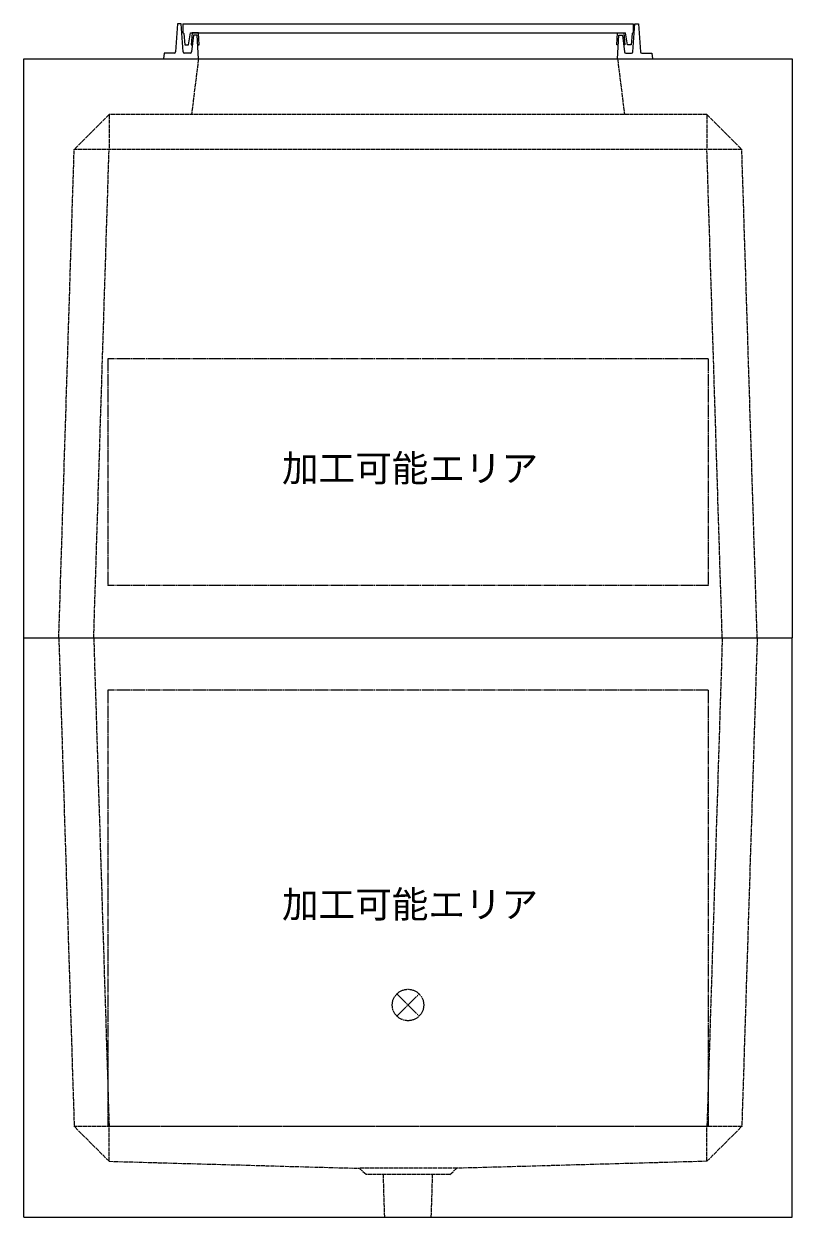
# Model space of a CAD drawing. Units: millimetres, scale not verified. Extents: x -4455 to 4455, y -3150 to 3150.
# Drawn here: x -595 to 505, y -1860 to -150 of the extents above; entities that cross this region are included whole.
import ezdxf
from ezdxf.enums import TextEntityAlignment as Align

# ---------------------------------------------------------------- set-up
doc = ezdxf.new("R2010")
doc.units = ezdxf.units.MM
doc.header["$LTSCALE"] = 20
doc.linetypes.add('LONG_DASHED1', pattern=[7, 6, -1])
doc.linetypes.add('LONG_DOUBLE_CHAIN', pattern=[21.8, 18, -1, 0.6, -0.6, 0.6, -1])
for name, color, linetype, lineweight in [('0-7_D-STR', 7, 'LONG_DASHED1', 9), ('0-A_D-STR-STR5', 1, 'LONG_DOUBLE_CHAIN', 9), ('0-B_D-STR-STR4', 134, 'Continuous', 9)]:
    doc.layers.add(name, color=color, linetype=linetype, lineweight=lineweight)
doc.styles.add('ＭＳ ゴシック', font='')
doc.styles.get('ＭＳ ゴシック').set_extended_font_data('MS Gothic')

# ---------------------------------------------------------------- blocks, each defined once
blk = doc.blocks.new('A$C510166D0')
at = {"layer": '0-7_D-STR', "linetype": 'Continuous'}
for p, q in [((-11000, 16600), (11000, 16600)), ((-11000, 0), (-11000, 16600)), ((11000, 16600), (11000, 0)), ((-11000, 0), (11000, 0))]:
    blk.add_line(p, q, dxfattribs=at)
at = {"layer": '0-7_D-STR'}
for p, q in [((-6000, 16600), (-6200, 15000)), ((6000, 16600), (6200, 15000)), ((-8560, 15000), (-9560, 14000)), ((8560, 15000), (-8560, 15000)), ((-8560, 15000), (-8560, 14000)), ((8560, 15000), (9560, 14000)), ((8560, 15000), (8560, 14000)), ((-10000, 0), (-9560, 14000)), ((9560, 14000), (-9560, 14000)), ((-9000, 0), (-8560, 14000)), ((9000, 0), (8560, 14000)), ((10000, 0), (9560, 14000))]:
    blk.add_line(p, q, dxfattribs=at)
at = {"layer": '0-A_D-STR-STR5'}
for p, q in [((-8600, 8000), (-8600, 1500)), ((8600, 8000), (-8600, 8000)), ((8600, 8000), (8600, 1500)), ((8600, 1500), (-8600, 1500))]:
    blk.add_line(p, q, dxfattribs=at)
blk = doc.blocks.new('A$C284D0AE2')
at = {"layer": '0-B_D-STR-STR4'}
for p, q in [((-6600, 1000), (-6655.6, 197.2)), ((-6500, 1000), (-6600, 1000)), ((-6442.7, 197.2), (-6500, 1000)), ((-6450, 1000), (-6450, 740)), ((-6450, 740), (-6438.3, 740)), ((-6418.4, 721.8), (-6390, 400)), ((-6290, 400), (-6230, 740)), ((-6230, 740), (6230, 740)), ((-6180, 740), (-6212.4, 401.3)), ((-6000, 740), (-6180, 740)), ((-5983.5, 401.3), (-6000, 740)), ((6000, 740), (6180, 740)), ((6180, 740), (6212.4, 401.3)), ((-6390, 400), (-6290, 400)), ((-6212.4, 401.3), (-6172.2, 401.3)), ((-6140, 680), (-6195.9, 195.4)), ((-6040, 680), (-6140, 680)), ((-6000, 0), (-6040, 680)), ((-6023.6, 401.3), (-5983.5, 401.3)), ((6212.4, 401.3), (6172.2, 401.3)), ((-6980, 160), (-7000, 0)), ((-7000, 0), (7000, 0)), ((-6695.5, 160), (-6980, 160)), ((-6235.7, 160), (-6402.8, 160)), ((6235.7, 160), (6402.8, 160)), ((6695.5, 160), (6980, 160)), ((6980, 160), (7000, 0))]:
    blk.add_line(p, q, dxfattribs=at)
for points in [[(-6450, 1000), (6450, 1000), (6450, 740), (6438.3, 740)], [(6023.6, 401.3), (5983.5, 401.3), (6000, 740)], [(6418.4, 721.8), (6390, 400), (6290, 400), (6230, 740)], [(6442.7, 197.2), (6500, 1000), (6600, 1000), (6655.6, 197.2)], [(6000, 0), (6040, 680), (6140, 680), (6195.9, 195.4)]]:
    blk.add_lwpolyline(points, dxfattribs=at)
for centre, radius, start, end in [((-6438.3, 720), 20, 5.04245, 90), ((6438.3, 720), 20, 90, 174.95755), ((-6695.5, 200), 40, 270, 356.0372), ((-6402.8, 200), 40, 184.08562, 270), ((-6235.7, 200), 40, 270, 353.41806), ((6235.7, 200), 40, 186.58194, 270), ((6402.8, 200), 40, 270, 355.91438), ((6695.5, 200), 40, 183.9628, 270)]:
    blk.add_arc(centre, radius, start, end, dxfattribs=at)
blk = doc.blocks.new('A$C7CE826D1')
at = {"layer": '0-7_D-STR', "linetype": 'Continuous'}
for p, q in [((-11000, 0), (11000, 0)), ((-11000, -16600), (-11000, 0)), ((11000, -16600), (11000, 0)), ((-11000, -16600), (11000, -16600))]:
    blk.add_line(p, q, dxfattribs=at)
at = {"layer": '0-7_D-STR'}
for p, q in [((-10000, 0), (-9560, -14000)), ((-9000, 0), (-8560, -14000)), ((9000, 0), (8560, -14000)), ((10000, 0), (9560, -14000)), ((-8560, -15000), (-9560, -14000)), ((9560, -14000), (-9560, -14000)), ((-8560, -15000), (-8560, -14000)), ((8560, -15000), (9560, -14000)), ((8560, -15000), (8560, -14000)), ((-8560, -15000), (-1400, -15200)), ((8560, -15000), (1400, -15200)), ((-1200, -15380), (-1400, -15200)), ((1400, -15200), (-1400, -15200)), ((1200, -15380), (-1200, -15380)), ((-666, -16600), (-705, -15380)), ((666, -16600), (705, -15380)), ((1200, -15380), (1400, -15200))]:
    blk.add_line(p, q, dxfattribs=at)
at = {"layer": '0-A_D-STR-STR5'}
for p, q in [((8600, -1500), (-8600, -1500)), ((-8600, -1500), (-8600, -14000)), ((8600, -1500), (8600, -14000)), ((8600, -14000), (-8600, -14000))]:
    blk.add_line(p, q, dxfattribs=at)
blk = doc.blocks.new('A$C1C640AAB')
at = {"layer": '0-A_D-STR-STR5'}
for p, q in [((-318.2, -318.2), (318.2, 318.2)), ((-318.2, 318.2), (318.2, -318.2))]:
    blk.add_line(p, q, dxfattribs=at)
blk.add_circle((0, 0), 450, dxfattribs=at)
blk = doc.blocks.new('A$Cf93310db')
at = {"layer": '0-7_D-STR'}
blk.add_blockref('A$C7CE826D1', (0, 0), dxfattribs=at)
at = {"layer": '0-A_D-STR-STR5'}
blk.add_blockref('A$C1C640AAB', (0, -10520), dxfattribs=at)

msp = doc.modelspace()

# ---------------------------------------------------------------- block references
at = {"layer": '0-7_D-STR', "xscale": 0.05, "yscale": 0.05}
for name in ['A$C510166D0', 'A$Cf93310db']:
    msp.add_blockref(name, (-45, -1030), dxfattribs=at)
at = {"layer": '0-B_D-STR-STR4', "xscale": 0.05, "yscale": 0.05}
msp.add_blockref('A$C284D0AE2', (-45, -200), dxfattribs=at)

# ---------------------------------------------------------------- texts
at = {"layer": '0-A_D-STR-STR5', "style": 'ＭＳ ゴシック'}
for p in [(-225.48, -817.53), (-225.48, -1442.53)]:
    msp.add_text('加工可能エリア', height=38.42, dxfattribs=at).set_placement(p, align=Align.BOTTOM_LEFT)

doc.saveas('drawing.dxf')
